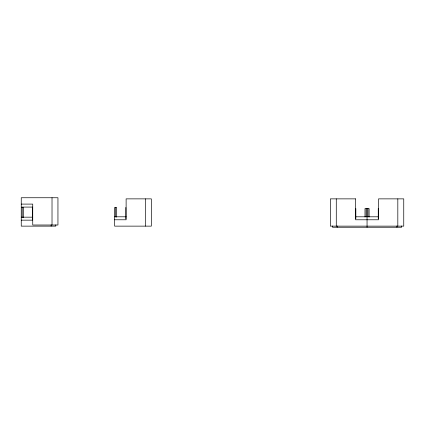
<?xml version="1.0" encoding="UTF-8"?>
<svg xmlns="http://www.w3.org/2000/svg" width="425" height="425" viewBox="0 0 425 425"><rect width="100%" height="100%" fill="white"/><g stroke="black" fill="none" stroke-linecap="round" stroke-linejoin="round"><path stroke-width="0.64" d="M21.25 204.096L32.736 204.096L32.736 225.011L57.949 225.011L57.949 197.747L21.25 197.747L21.25 207.081L32.736 207.081M114.633 216.798L126.119 216.798M355.566 216.798L378.537 216.798M21.25 217.17L32.454 217.17M114.633 219.783L126.119 219.783L126.119 198.868L151.332 198.868L151.332 226.132L114.633 226.132L114.633 207.458L116.689 207.458L116.689 217.154M21.25 220.155L32.454 220.155L32.454 207.458M401.604 225.967L401.604 227.253L332.499 227.253L332.499 225.967M397.821 198.868L397.821 226.132M396.934 225.967L396.934 227.253M378.255 208.579L378.255 218.737M369.107 216.984L369.107 208.579L364.995 208.579L364.995 216.984M367.986 208.579L367.986 216.835M367.051 208.579L367.051 227.253M366.116 208.579L366.116 216.835M355.842 208.579L355.842 218.737M337.168 225.967L337.168 227.253M336.276 198.868L336.276 226.132M145.408 198.868L145.408 226.132M125.837 207.458L125.837 218.886M115.568 207.458L115.568 216.984M55.803 224.846L55.803 226.132L21.25 226.132L21.25 207.458L23.306 207.458L23.306 217.616M52.02 197.747L52.02 225.011M51.133 224.846L51.133 226.132M22.185 207.458L22.185 217.616M355.566 198.868L330.353 198.868L330.353 226.132L403.75 226.132L403.75 198.868L378.537 198.868L378.537 219.783L355.566 219.783L355.566 198.868"/></g></svg>
